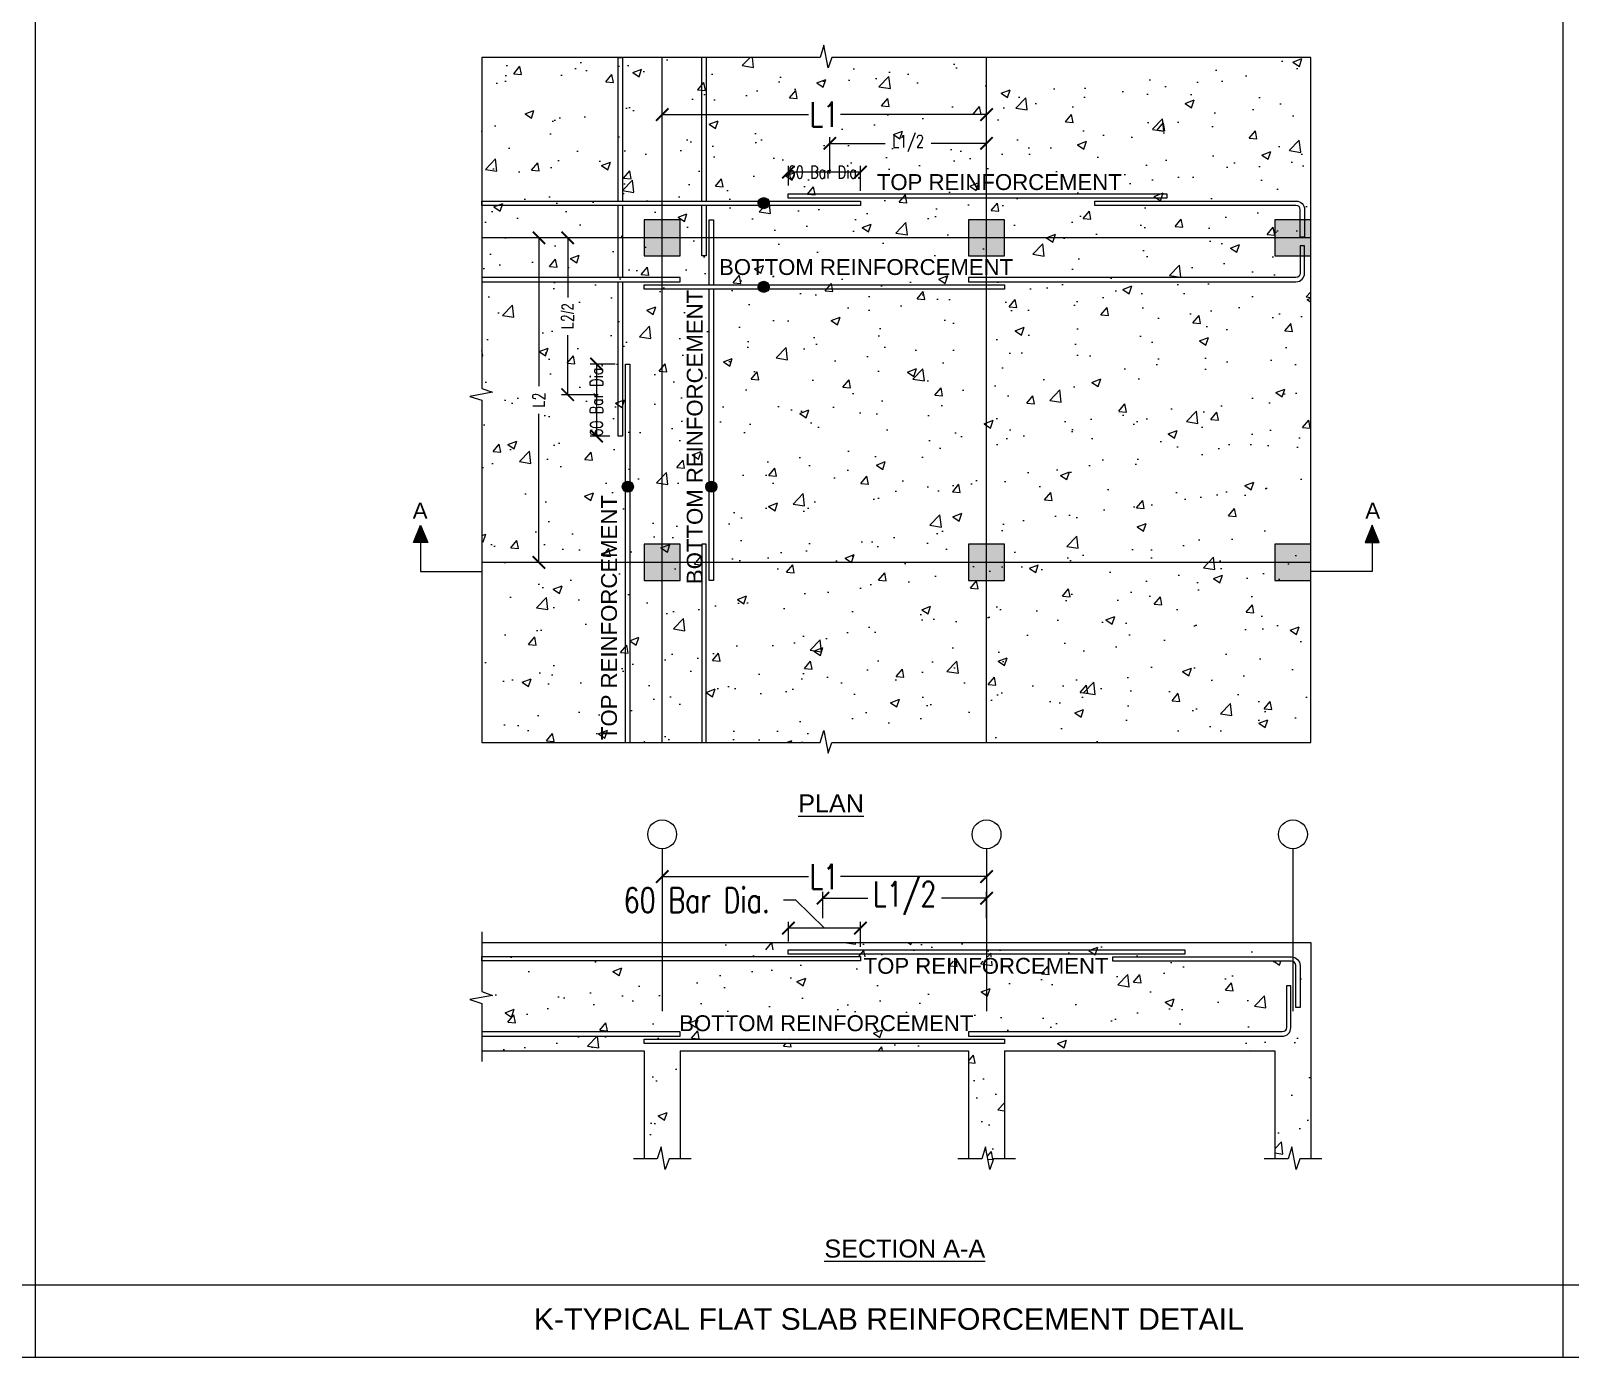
# Model space of a CAD drawing. Extents: x 166525 to 167198, y 178739 to 179747.
# Drawn here: x 166629.22 to 166641.6, y 179553.61 to 179564.26 of the extents above; entities that cross this region are included whole.
import ezdxf

# ---------------------------------------------------------------- set-up
doc = ezdxf.new("R2010")
doc.units = 0
doc.header["$MEASUREMENT"] = 0
doc.layers.get('0').update_dxf_attribs({"linetype": 'CONTINUOUS'})
doc.layers.get('DEFPOINTS').update_dxf_attribs({"linetype": 'CONTINUOUS'})
doc.layers.add('BEAM', color=6, linetype='CONTINUOUS', lineweight=13)
doc.layers.add('S-G-TEXT SUB TITLE', color=2, linetype='CONTINUOUS')
doc.styles.add('ARIAL', font='arial.ttf')
doc.styles.add('DIM', font='simplex.shx', dxfattribs={"width": 0.75})
doc.dimstyles.new('MUTASIM', dxfattribs={"dimscale": 0.9995, "dimtxt": 0.2, "dimasz": 0.1, "dimexe": 0.05, "dimexo": 0.12, "dimgap": 0.05, "dimtad": 0, "dimzin": 0, "dimdsep": 46, "dimtxsty": 'DIM', "dimblk": 'ARCHTICK', "dimcen": 0.09, "dimclrd": 35, "dimclre": 33, "dimclrt": 256, "dimazin": 0, "dimtfac": 1, "dimtofl": 0, "dimtmove": 1, "dimatfit": 3, "dimfxl": 0.18, "dimtolj": 1, "dimtzin": 0, "dimlwd": 13, "dimlwe": 9, "dimarcsym": 0})
pattern_1 = [(50, (166599.4718, 179553.13654), (0.738933, -0.064648), [0.077266, -0.849925]), (355, (166599.4718, 179553.13654), (-0.142943, 0.774917), [0.061813, -0.67994]), (100.451, (166599.5334, 179553.13116), (0.595992, 0.710265), [0.065666, -0.722325]), (46.1842, (166599.4718, 179553.3426), (1.099484, -0.170522), [0.1159, -1.274888]), (96.6356, (166599.5634, 179553.3284), (0.9629, 1.003547), [0.0985, -1.083487]), (351.184, (166599.4718, 179553.3426), (0.962902, 1.003545), [0.09272, -1.01991]), (21, (166599.57485, 179553.2911), (0.614943, -0.414784), [0.077266, -0.849925]), (326, (166599.57485, 179553.2911), (0.250666, 0.747058), [0.061813, -0.67994]), (71.4514, (166599.6261, 179553.2565), (0.865607, 0.332275), [0.065666, -0.722325]), (37.5, (166599.47182, 179553.13654), (0.0125272, 0.3429514), [0, -0.6716984, 0, -0.6902423, 0, -0.6825157]), (7.5, (166599.47182, 179553.13654), (0.2710175, 0.4063278), [0, -0.393541, 0, -0.6562453, 0, -0.2601286]), (327.5, (166599.2421, 179553.13654), (0.5499492, -0.0232355), [0, -0.257553, 0, -0.8035656, 0, -1.0662698]), (317.5, (166599.13907, 179553.13654), (0.600805, 0.1031287), [0, -0.334819, 0, -0.53365, 0, -0.757206])]

# ---------------------------------------------------------------- blocks, each defined once
blk = doc.blocks.new('_ARCHTICK')
at = {"color": 0, "linetype": 'ByBlock', "const_width": 0.15}
blk.add_lwpolyline([(-0.5, -0.5), (0.5, 0.5)], dxfattribs=at)
blk = doc.blocks.new('*D719')
at = {"layer": 'BEAM', "color": 33, "lineweight": 9, "transparency": 16777216}
for p, q in [((166635.314, 179563.02), (166635.314, 179563.177)), ((166635.893, 179562.976), (166635.893, 179563.177))]:
    blk.add_line(p, q, dxfattribs=at)
at = {"layer": 'BEAM', "color": 35, "lineweight": 13, "transparency": 16777216}
blk.add_line((166635.893, 179563.127), (166635.314, 179563.127), dxfattribs=at)
at = {"layer": 'DEFPOINTS', "color": 0, "transparency": 16777216}
for p in [(166635.314, 179563.127), (166635.314, 179562.9), (166635.893, 179562.856)]:
    blk.add_point(p, dxfattribs=at)
at = {"layer": 'BEAM', "color": 35, "lineweight": 13, "transparency": 16777216, "xscale": 0.09995000000000001, "yscale": 0.09995000000000001, "zscale": 0.09995000000000001, "rotation": 180}
blk.add_blockref('_ARCHTICK', (166635.314, 179563.127), dxfattribs=at)
at = {"layer": 'BEAM', "color": 35, "lineweight": 13, "transparency": 16777216, "xscale": 0.09995000000000001, "yscale": 0.09995000000000001, "zscale": 0.09995000000000001}
blk.add_blockref('_ARCHTICK', (166635.893, 179563.127), dxfattribs=at)
at = {"layer": 'BEAM', "transparency": 16777216, "insert": (166635.603, 179563.127), "char_height": 0.09995, "attachment_point": 5, "style": 'DIM'}
blk.add_mtext('\\A1;60 Bar Dia.', dxfattribs=at)
blk = doc.blocks.new('*D720')
at = {"layer": 'BEAM', "color": 35, "lineweight": 13, "transparency": 16777216}
for p, q in [((166634.3, 179563.59), (166635.475, 179563.59)), ((166636.907, 179563.59), (166635.732, 179563.59))]:
    blk.add_line(p, q, dxfattribs=at)
at = {"layer": 'BEAM', "color": 33, "lineweight": 9, "transparency": 16777216}
for p, q in [((166634.3, 179563.509), (166634.3, 179563.54)), ((166636.907, 179563.509), (166636.907, 179563.54))]:
    blk.add_line(p, q, dxfattribs=at)
at = {"layer": 'DEFPOINTS', "color": 0, "transparency": 16777216}
for p in [(166634.3, 179563.629), (166636.907, 179563.629), (166636.907, 179563.59)]:
    blk.add_point(p, dxfattribs=at)
at = {"layer": 'BEAM', "color": 35, "lineweight": 13, "transparency": 16777216, "xscale": 0.09995000000000001, "yscale": 0.09995000000000001, "zscale": 0.09995000000000001, "rotation": 180}
blk.add_blockref('_ARCHTICK', (166634.3, 179563.59), dxfattribs=at)
at = {"layer": 'BEAM', "color": 35, "lineweight": 13, "transparency": 16777216, "xscale": 0.09995000000000001, "yscale": 0.09995000000000001, "zscale": 0.09995000000000001}
blk.add_blockref('_ARCHTICK', (166636.907, 179563.59), dxfattribs=at)
at = {"layer": 'BEAM', "transparency": 16777216, "insert": (166635.603, 179563.59), "char_height": 0.1999, "attachment_point": 5, "style": 'DIM'}
blk.add_mtext('\\A1;L1', dxfattribs=at)
blk = doc.blocks.new('*D721')
at = {"layer": 'BEAM', "color": 33, "lineweight": 9, "transparency": 16777216}
for p, q in [((166635.647, 179563.115), (166635.647, 179563.408)), ((166636.907, 179563.115), (166636.907, 179563.408))]:
    blk.add_line(p, q, dxfattribs=at)
at = {"layer": 'BEAM', "color": 35, "lineweight": 13, "transparency": 16777216}
for p, q in [((166635.647, 179563.358), (166636.093, 179563.358)), ((166636.907, 179563.358), (166636.461, 179563.358))]:
    blk.add_line(p, q, dxfattribs=at)
at = {"layer": 'DEFPOINTS', "color": 0, "transparency": 16777216}
for p in [(166636.907, 179563.358), (166635.647, 179562.995), (166636.907, 179562.995)]:
    blk.add_point(p, dxfattribs=at)
at = {"layer": 'BEAM', "color": 35, "lineweight": 13, "transparency": 16777216, "xscale": 0.09995000000000001, "yscale": 0.09995000000000001, "zscale": 0.09995000000000001, "rotation": 180}
blk.add_blockref('_ARCHTICK', (166635.647, 179563.358), dxfattribs=at)
at = {"layer": 'BEAM', "color": 35, "lineweight": 13, "transparency": 16777216, "xscale": 0.09995000000000001, "yscale": 0.09995000000000001, "zscale": 0.09995000000000001}
blk.add_blockref('_ARCHTICK', (166636.907, 179563.358), dxfattribs=at)
at = {"layer": 'BEAM', "transparency": 16777216, "insert": (166636.277, 179563.358), "char_height": 0.1, "attachment_point": 5, "style": 'DIM'}
blk.add_mtext('\\A1;L1/2', dxfattribs=at)
blk = doc.blocks.new('*D722')
at = {"layer": 'BEAM', "color": 35, "lineweight": 13, "transparency": 16777216}
for p, q in [((166633.309, 179562.599), (166633.309, 179561.407)), ((166633.309, 179559.992), (166633.309, 179561.185))]:
    blk.add_line(p, q, dxfattribs=at)
at = {"layer": 'BEAM', "color": 33, "lineweight": 9, "transparency": 16777216}
for p, q in [((166633.39, 179562.599), (166633.359, 179562.599)), ((166633.39, 179559.992), (166633.359, 179559.992))]:
    blk.add_line(p, q, dxfattribs=at)
at = {"layer": 'DEFPOINTS', "color": 0, "transparency": 16777216}
for p in [(166633.27, 179562.599), (166633.309, 179562.599), (166633.27, 179559.992)]:
    blk.add_point(p, dxfattribs=at)
at = {"layer": 'BEAM', "color": 35, "lineweight": 13, "transparency": 16777216, "xscale": 0.09995000000000001, "yscale": 0.09995000000000001, "zscale": 0.09995000000000001}
for p, rotation in [((166633.309, 179562.599), 90), ((166633.309, 179559.992), 270)]:
    blk.add_blockref('_ARCHTICK', p, dxfattribs=dict(at, rotation=rotation))
at = {"layer": 'BEAM', "transparency": 16777216, "insert": (166633.309, 179561.296), "char_height": 0.09995, "attachment_point": 5, "rotation": 90, "style": 'DIM'}
blk.add_mtext('\\A1;{\\fArial|b0|i0|c238|p34;L}2', dxfattribs=at)
blk = doc.blocks.new('*D723')
at = {"layer": 'BEAM', "color": 33, "lineweight": 9, "transparency": 16777216}
for p, q in [((166633.784, 179562.599), (166633.49, 179562.599)), ((166633.784, 179561.339), (166633.49, 179561.339))]:
    blk.add_line(p, q, dxfattribs=at)
at = {"layer": 'BEAM', "color": 35, "lineweight": 13, "transparency": 16777216}
for p, q in [((166633.54, 179562.599), (166633.54, 179562.121)), ((166633.54, 179561.339), (166633.54, 179561.818))]:
    blk.add_line(p, q, dxfattribs=at)
at = {"layer": 'DEFPOINTS', "color": 0, "transparency": 16777216}
for p in [(166633.54, 179562.599), (166633.904, 179562.599), (166633.904, 179561.339)]:
    blk.add_point(p, dxfattribs=at)
at = {"layer": 'BEAM', "color": 35, "lineweight": 13, "transparency": 16777216, "xscale": 0.09995000000000001, "yscale": 0.09995000000000001, "zscale": 0.09995000000000001}
for p, rotation in [((166633.54, 179562.599), 90), ((166633.54, 179561.339), 270)]:
    blk.add_blockref('_ARCHTICK', p, dxfattribs=dict(at, rotation=rotation))
at = {"layer": 'BEAM', "transparency": 16777216, "insert": (166633.54, 179561.969), "char_height": 0.09995, "attachment_point": 5, "rotation": 90, "style": 'DIM'}
blk.add_mtext('\\A1;{\\fArial|b0|i0|c238|p34;L}2{\\fArial|b0|i0|c238|p34;/2}', dxfattribs=at)
blk = doc.blocks.new('*D724')
at = {"layer": 'BEAM', "color": 33, "lineweight": 9, "transparency": 16777216}
for p, q in [((166633.923, 179561.585), (166633.722, 179561.585)), ((166633.879, 179561.006), (166633.722, 179561.006))]:
    blk.add_line(p, q, dxfattribs=at)
at = {"layer": 'BEAM', "color": 35, "lineweight": 13, "transparency": 16777216}
blk.add_line((166633.772, 179561.585), (166633.772, 179561.006), dxfattribs=at)
at = {"layer": 'DEFPOINTS', "color": 0, "transparency": 16777216}
for p in [(166634.043, 179561.585), (166633.772, 179561.006), (166633.999, 179561.006)]:
    blk.add_point(p, dxfattribs=at)
at = {"layer": 'BEAM', "color": 35, "lineweight": 13, "transparency": 16777216, "xscale": 0.09995000000000001, "yscale": 0.09995000000000001, "zscale": 0.09995000000000001}
for p, rotation in [((166633.772, 179561.585), 90), ((166633.772, 179561.006), 270)]:
    blk.add_blockref('_ARCHTICK', p, dxfattribs=dict(at, rotation=rotation))
at = {"layer": 'BEAM', "transparency": 16777216, "insert": (166633.772, 179561.296), "char_height": 0.09995, "attachment_point": 5, "rotation": 90, "style": 'DIM'}
blk.add_mtext('\\A1;60 Bar Dia.', dxfattribs=at)
blk = doc.blocks.new('SUBTITLE')
at = {"lineweight": 0}
for tag, p in [('%%USUBTITLE', (13935941.075, 8347529.818)), ('20', (13935941.075, 8347529.418))]:
    blk.add_attdef(tag, p, '', height=0.2, dxfattribs=at)
blk = doc.blocks.new('*D725')
at = {"layer": 'BEAM', "color": 33, "lineweight": 9, "transparency": 16777216}
for p, q in [((166634.3, 179557.485), (166634.3, 179557.417)), ((166636.907, 179557.485), (166636.907, 179557.417))]:
    blk.add_line(p, q, dxfattribs=at)
at = {"layer": 'BEAM', "color": 35, "lineweight": 13, "transparency": 16777216}
for p, q in [((166634.3, 179557.467), (166635.475, 179557.467)), ((166636.907, 179557.467), (166635.732, 179557.467))]:
    blk.add_line(p, q, dxfattribs=at)
at = {"layer": 'DEFPOINTS', "color": 0, "transparency": 16777216}
for p in [(166634.3, 179557.605), (166636.907, 179557.605), (166636.907, 179557.467)]:
    blk.add_point(p, dxfattribs=at)
at = {"layer": 'BEAM', "color": 35, "lineweight": 13, "transparency": 16777216, "xscale": 0.09995000000000001, "yscale": 0.09995000000000001, "zscale": 0.09995000000000001, "rotation": 180}
blk.add_blockref('_ARCHTICK', (166634.3, 179557.467), dxfattribs=at)
at = {"layer": 'BEAM', "color": 35, "lineweight": 13, "transparency": 16777216, "xscale": 0.09995000000000001, "yscale": 0.09995000000000001, "zscale": 0.09995000000000001}
blk.add_blockref('_ARCHTICK', (166636.907, 179557.467), dxfattribs=at)
at = {"layer": 'BEAM', "transparency": 16777216, "insert": (166635.603, 179557.467), "char_height": 0.1999, "attachment_point": 5, "style": 'DIM'}
blk.add_mtext('\\A1;L1', dxfattribs=at)
blk = doc.blocks.new('*D726')
at = {"layer": 'BEAM', "color": 33, "lineweight": 9, "transparency": 16777216}
for p, q in [((166635.592, 179557.132), (166635.592, 179557.344)), ((166636.907, 179557.132), (166636.907, 179557.344))]:
    blk.add_line(p, q, dxfattribs=at)
at = {"layer": 'BEAM', "color": 35, "lineweight": 13, "transparency": 16777216}
for p, q in [((166635.592, 179557.294), (166635.953, 179557.294)), ((166636.907, 179557.294), (166636.546, 179557.294))]:
    blk.add_line(p, q, dxfattribs=at)
at = {"layer": 'DEFPOINTS', "color": 0, "transparency": 16777216}
for p in [(166636.907, 179557.294), (166635.592, 179557.012), (166636.907, 179557.012)]:
    blk.add_point(p, dxfattribs=at)
at = {"layer": 'BEAM', "color": 35, "lineweight": 13, "transparency": 16777216, "xscale": 0.09995000000000001, "yscale": 0.09995000000000001, "zscale": 0.09995000000000001, "rotation": 180}
blk.add_blockref('_ARCHTICK', (166635.592, 179557.294), dxfattribs=at)
at = {"layer": 'BEAM', "color": 35, "lineweight": 13, "transparency": 16777216, "xscale": 0.09995000000000001, "yscale": 0.09995000000000001, "zscale": 0.09995000000000001}
blk.add_blockref('_ARCHTICK', (166636.907, 179557.294), dxfattribs=at)
at = {"layer": 'BEAM', "transparency": 16777216, "insert": (166636.249, 179557.294), "char_height": 0.1999, "attachment_point": 5, "style": 'DIM'}
blk.add_mtext('\\A1;L1/2', dxfattribs=at)
blk = doc.blocks.new('*D736')
at = {"layer": 'BEAM', "color": 35, "lineweight": 13, "transparency": 16777216}
for p, q in [((166635.374, 179557.278), (166635.274, 179557.278)), ((166635.603, 179557.054), (166635.374, 179557.278)), ((166635.893, 179557.054), (166635.314, 179557.054))]:
    blk.add_line(p, q, dxfattribs=at)
at = {"layer": 'BEAM', "color": 33, "lineweight": 9, "transparency": 16777216}
for p, q in [((166635.314, 179556.946), (166635.314, 179557.104)), ((166635.893, 179556.903), (166635.893, 179557.104))]:
    blk.add_line(p, q, dxfattribs=at)
at = {"layer": 'DEFPOINTS', "color": 0, "transparency": 16777216}
for p in [(166635.314, 179557.054), (166635.314, 179556.826), (166635.893, 179556.783)]:
    blk.add_point(p, dxfattribs=at)
at = {"layer": 'BEAM', "color": 35, "lineweight": 13, "transparency": 16777216, "xscale": 0.09995000000000001, "yscale": 0.09995000000000001, "zscale": 0.09995000000000001, "rotation": 180}
blk.add_blockref('_ARCHTICK', (166635.314, 179557.054), dxfattribs=at)
at = {"layer": 'BEAM', "color": 35, "lineweight": 13, "transparency": 16777216, "xscale": 0.09995000000000001, "yscale": 0.09995000000000001, "zscale": 0.09995000000000001}
blk.add_blockref('_ARCHTICK', (166635.893, 179557.054), dxfattribs=at)
at = {"layer": 'BEAM', "transparency": 16777216, "insert": (166634.578, 179557.278), "char_height": 0.1999, "attachment_point": 5, "style": 'DIM'}
blk.add_mtext('\\A1;60 Bar Dia.', dxfattribs=at)

msp = doc.modelspace()

# ---------------------------------------------------------------- hatches: boundary and pattern name
at = {"layer": 'BEAM'}
h = msp.add_hatch(dxfattribs=at)
h.set_pattern_fill('AR-CONC', color=0, scale=0.004056, style=0)
h.set_pattern_definition(pattern_1)
h.paths.add_polyline_path([(166639.51432, 179564.04794), (166635.66305, 179564.04794), (166635.63323, 179563.9639), (166635.59883, 179564.146), (166635.56902, 179564.04794), (166632.85096, 179564.04794), (166632.85096, 179561.38833), (166632.93501, 179561.35851), (166632.75291, 179561.32411), (166632.85096, 179561.2943), (166632.85096, 179558.54344), (166635.56902, 179558.54344), (166635.59883, 179558.64149), (166635.63323, 179558.45939), (166635.66305, 179558.54344), (166639.51432, 179558.54344)])
h = msp.add_hatch(color=0, dxfattribs=at)
edge = h.paths.add_edge_path()
edge.add_arc((166635.11611, 179562.87776), 0.04463, 0, 360)
for points in [[(166634.44437, 179562.74425), (166634.15466, 179562.74425), (166634.15466, 179562.45453), (166634.44437, 179562.45453)], [(166637.05177, 179562.74425), (166636.76206, 179562.74425), (166636.76206, 179562.45453), (166637.05177, 179562.45453)], [(166639.51432, 179562.74425), (166639.2246, 179562.74425), (166639.2246, 179562.45453), (166639.51432, 179562.45453)], [(166632.35818, 179560.28986), (166632.41475, 179560.1517), (166632.30161, 179560.1517)], [(166640.0071, 179560.28986), (166639.95053, 179560.1517), (166640.06367, 179560.1517)], [(166634.44437, 179560.13685), (166634.15466, 179560.13685), (166634.15466, 179559.84714), (166634.44437, 179559.84714)], [(166637.05177, 179560.13685), (166636.76206, 179560.13685), (166636.76206, 179559.84714), (166637.05177, 179559.84714)], [(166639.51432, 179560.13685), (166639.2246, 179560.13685), (166639.2246, 179559.84714), (166639.51432, 179559.84714)]]:
    msp.add_hatch(color=0, dxfattribs=at).paths.add_polyline_path(points)
h = msp.add_hatch(color=0, dxfattribs=at)
edge = h.paths.add_edge_path()
edge.add_arc((166635.11611, 179562.20532), 0.04463, 0, 360)
h = msp.add_hatch(color=0, dxfattribs=at)
edge = h.paths.add_edge_path()
edge.add_arc((166634.02388, 179560.59906), 0.04463, -90, 270)
h = msp.add_hatch(color=0, dxfattribs=at)
edge = h.paths.add_edge_path()
edge.add_arc((166634.69424, 179560.59906), 0.04463, -90, 270)
h = msp.add_hatch(dxfattribs=at)
h.set_pattern_fill('AR-CONC', color=0, scale=0.004056, style=0)
h.set_pattern_definition(pattern_1)
h.paths.add_polyline_path([(166632.85096, 179556.84494), (166632.85096, 179556.543), (166632.93501, 179556.51319), (166632.75291, 179556.47879), (166632.85096, 179556.44898), (166632.85096, 179556.21917), (166634.44437, 179556.21917), (166634.44437, 179556.1844), (166632.85096, 179556.1844), (166632.85096, 179556.06852), (166634.15466, 179556.06852), (166634.15466, 179555.19939), (166634.26061, 179555.19939), (166634.29043, 179555.29744), (166634.32483, 179555.11534), (166634.35464, 179555.19939), (166634.44437, 179555.19939), (166634.44437, 179556.06852), (166636.76206, 179556.06852), (166636.76206, 179555.19939), (166636.86801, 179555.19939), (166636.89783, 179555.29744), (166636.93222, 179555.11534), (166636.96204, 179555.19939), (166637.05177, 179555.19939), (166637.05177, 179556.06852), (166639.2246, 179556.06852), (166639.2246, 179555.19939), (166639.33056, 179555.19939), (166639.36037, 179555.29744), (166639.39477, 179555.11534), (166639.42458, 179555.19939), (166639.51432, 179555.19939), (166639.51432, 179556.93765), (166636.90692, 179556.93765), (166636.90692, 179556.82177), (166639.35787, 179556.82177, -0.41421356), (166639.4274, 179556.75224), (166639.4274, 179556.41617), (166639.39264, 179556.41617), (166639.39264, 179556.75224, 0.41421356), (166639.35787, 179556.787), (166635.31351, 179556.787), (166635.31351, 179556.82177), (166636.90692, 179556.82177), (166636.90692, 179556.93765), (166634.29952, 179556.93765), (166634.29952, 179556.87971), (166635.89293, 179556.87971), (166635.89293, 179556.84494)])
h.paths.add_polyline_path([(166634.15466, 179556.16123), (166637.05177, 179556.16123), (166637.05177, 179556.12646), (166634.15466, 179556.12646)], flags=16)
h.paths.add_polyline_path([(166636.76206, 179556.21917), (166639.28313, 179556.21917, 0.41421356), (166639.31789, 179556.25393), (166639.31789, 179556.59), (166639.35266, 179556.59), (166639.35266, 179556.25393, -0.41421356), (166639.28313, 179556.1844), (166636.76206, 179556.1844)], flags=16)
h.paths.add_polyline_path([(166634.40372, 179556.19046), (166636.8341, 179556.19046), (166636.8341, 179556.38832), (166634.40372, 179556.38832)], flags=25)
h.paths.add_polyline_path([(166633.13106, 179556.65134), (166635.1658, 179556.65134), (166635.1658, 179556.8492), (166633.13106, 179556.8492)], flags=24)

# ---------------------------------------------------------------- linework, layer by layer
at = {"layer": 'BEAM', "color": 0}
for p, q in [((166629.26001, 179591.82623), (166629.26001, 179553.60608)), ((166641.53805, 179591.82623), (166641.53805, 179553.60608)), ((166635.56902, 179564.04794), (166632.85096, 179564.04794)), ((166632.85096, 179564.04794), (166632.85096, 179561.38833)), ((166634.29952, 179558.54344), (166634.29952, 179564.04794)), ((166635.59883, 179564.146), (166635.56902, 179564.04794)), ((166635.63323, 179563.9639), (166635.59883, 179564.146)), ((166635.66305, 179564.04794), (166635.63323, 179563.9639)), ((166639.51432, 179564.04794), (166635.66305, 179564.04794)), ((166636.90692, 179558.54344), (166636.90692, 179564.04794)), ((166639.51432, 179558.54344), (166639.51432, 179564.04794)), ((166639.51432, 179562.59939), (166632.85096, 179562.59939)), ((166632.93501, 179561.35851), (166632.75291, 179561.32411)), ((166632.75291, 179561.32411), (166632.85096, 179561.2943)), ((166632.85096, 179561.38833), (166632.93501, 179561.35851)), ((166632.85096, 179561.2943), (166632.85096, 179558.54344)), ((166639.51432, 179559.99199), (166632.85096, 179559.99199)), ((166635.56902, 179558.54344), (166635.59883, 179558.64149)), ((166635.59883, 179558.64149), (166635.63323, 179558.45939)), ((166632.85096, 179558.54344), (166635.56902, 179558.54344)), ((166635.63323, 179558.45939), (166635.66305, 179558.54344)), ((166635.66305, 179558.54344), (166639.51432, 179558.54344)), ((166634.29952, 179557.6909), (166634.29952, 179556.3855)), ((166636.90692, 179557.6909), (166636.90692, 179556.3855)), ((166639.36946, 179557.6909), (166639.36946, 179556.3855)), ((166632.85096, 179556.93765), (166639.51432, 179556.93765)), ((166639.51432, 179556.93765), (166639.51432, 179555.19939)), ((166632.85096, 179556.06852), (166634.15466, 179556.06852)), ((166634.15466, 179556.06852), (166634.15466, 179555.19939)), ((166634.44437, 179556.06852), (166636.76206, 179556.06852)), ((166634.44437, 179556.06852), (166634.44437, 179555.19939)), ((166636.76206, 179556.06852), (166636.76206, 179555.19939)), ((166637.05177, 179556.06852), (166639.2246, 179556.06852)), ((166637.05177, 179556.06852), (166637.05177, 179555.19939)), ((166639.2246, 179556.06852), (166639.2246, 179555.19939)), ((166665.54405, 179554.1855), (166615.94671, 179554.1855))]:
    msp.add_line(p, q, dxfattribs=at)
for points in [[(166665.54405, 179591.82623), (166615.94671, 179591.82623), (166615.94671, 179553.60608), (166665.54405, 179553.60608)], [(166635.31351, 179562.95284), (166638.35547, 179562.95284), (166638.35547, 179562.91807), (166635.31351, 179562.91807)], [(166632.85096, 179562.89489), (166635.89293, 179562.89489), (166635.89293, 179562.86013), (166632.85096, 179562.86013)], [(166634.44437, 179562.74425), (166634.15466, 179562.74425), (166634.15466, 179562.45453), (166634.44437, 179562.45453)], [(166637.05177, 179562.74425), (166636.76206, 179562.74425), (166636.76206, 179562.45453), (166637.05177, 179562.45453)], [(166639.51432, 179562.74425), (166639.2246, 179562.74425), (166639.2246, 179562.45453), (166639.51432, 179562.45453)], [(166634.15466, 179562.22277), (166637.05177, 179562.22277), (166637.05177, 179562.188), (166634.15466, 179562.188)], [(166632.35818, 179560.28986), (166632.41475, 179560.1517), (166632.30161, 179560.1517)], [(166640.0071, 179560.28986), (166639.95053, 179560.1517), (166640.06367, 179560.1517)], [(166634.44437, 179560.13685), (166634.15466, 179560.13685), (166634.15466, 179559.84714), (166634.44437, 179559.84714)], [(166637.05177, 179560.13685), (166636.76206, 179560.13685), (166636.76206, 179559.84714), (166637.05177, 179559.84714)], [(166639.51432, 179560.13685), (166639.2246, 179560.13685), (166639.2246, 179559.84714), (166639.51432, 179559.84714)], [(166635.31351, 179556.87971), (166638.50033, 179556.87971), (166638.50033, 179556.84494), (166635.31351, 179556.84494)], [(166632.85096, 179556.82649), (166635.89293, 179556.82649), (166635.89293, 179556.79172), (166632.85096, 179556.79172)], [(166634.15466, 179556.16123), (166637.05177, 179556.16123), (166637.05177, 179556.12646), (166634.15466, 179556.12646)]]:
    msp.add_lwpolyline(points, close=True, dxfattribs=at)
for points in [[(166633.94607, 179562.89489), (166633.94607, 179564.04794), (166633.98084, 179564.04794), (166633.98084, 179562.89489)], [(166634.6182, 179562.89489), (166634.6182, 179564.04794)], [(166634.65297, 179564.04794), (166634.65297, 179562.89489)], [(166633.94607, 179562.28071), (166633.94607, 179562.86013)], [(166633.98084, 179562.86013), (166633.98084, 179562.28071)], [(166634.65297, 179562.86013), (166634.65297, 179562.45453), (166634.6182, 179562.45453), (166634.6182, 179562.86013)], [(166634.67614, 179562.22277), (166634.67614, 179562.74425), (166634.71091, 179562.74425), (166634.71091, 179562.22277)], [(166632.85096, 179562.24594), (166634.44437, 179562.24594), (166634.44437, 179562.28071), (166632.85096, 179562.28071)], [(166633.98084, 179562.24594), (166633.98084, 179561.00598), (166633.94607, 179561.00598), (166633.94607, 179562.24594)], [(166634.71091, 179562.188), (166634.71091, 179560.2875), (166634.71091, 179559.84714), (166634.67614, 179559.84714), (166634.67614, 179560.2875), (166634.67614, 179562.188)], [(166634.00401, 179558.54344), (166634.00401, 179561.5854), (166634.03878, 179561.5854), (166634.03878, 179558.54344)], [(166632.35818, 179560.1517), (166632.35818, 179559.91887), (166632.85096, 179559.91887)], [(166634.65297, 179558.54344), (166634.65297, 179560.13685), (166634.6182, 179560.13685), (166634.6182, 179558.54344)], [(166640.0071, 179560.1517), (166640.0071, 179559.91887), (166639.51432, 179559.91887)], [(166632.85096, 179557.02457), (166632.85096, 179556.543), (166632.93501, 179556.51319), (166632.75291, 179556.47879), (166632.85096, 179556.44898), (166632.85096, 179555.98161)], [(166632.85096, 179556.1844), (166634.44437, 179556.1844), (166634.44437, 179556.21917), (166632.85096, 179556.21917)], [(166634.53129, 179555.19939), (166634.35464, 179555.19939), (166634.32483, 179555.11534), (166634.29043, 179555.29744), (166634.26061, 179555.19939), (166634.06775, 179555.19939)], [(166637.13869, 179555.19939), (166636.96204, 179555.19939), (166636.93222, 179555.11534), (166636.89783, 179555.29744), (166636.86801, 179555.19939), (166636.67515, 179555.19939)], [(166639.60123, 179555.19939), (166639.42458, 179555.19939), (166639.39477, 179555.11534), (166639.36037, 179555.29744), (166639.33056, 179555.19939), (166639.13769, 179555.19939)]]:
    msp.add_lwpolyline(points, dxfattribs=at)
for points, format in [([(166635.11611, 179558.54344, 0, 0.05055, 0), (166635.11611, 179558.69509, 0, 0, 0), (166635.11611, 179561.06596, 0, 0, 0), (166635.11611, 179561.06596, 0, 0, 0), (166635.11611, 179561.06596, 0, 0, 0), (166635.11611, 179563.89629, 0.05055, 0, 0), (166635.11611, 179564.04794, 0, 0, 0)], "xyseb"), ([(166639.46363, 179562.83212), (166639.46363, 179562.60518), (166639.42886, 179562.60518), (166639.42886, 179562.82536, 0.41421356), (166639.3941, 179562.86013), (166637.77605, 179562.86013), (166637.77605, 179562.89489), (166639.3941, 179562.89489, -0.41421356), (166639.46363, 179562.82536)], "xyb"), ([(166639.46363, 179562.30871), (166639.46363, 179562.53565), (166639.42886, 179562.53565), (166639.42886, 179562.31547, -0.41421356), (166639.3941, 179562.28071), (166636.76206, 179562.28071), (166636.76206, 179562.24594), (166639.3941, 179562.24594, 0.41421356), (166639.46363, 179562.31547)], "xyb"), ([(166632.85096, 179560.59906, 0, 0.05055, 0), (166633.00262, 179560.59906, 0, 0, 0), (166635.37349, 179560.59906, 0, 0, 0), (166635.37349, 179560.59906, 0, 0, 0), (166635.37349, 179560.59906, 0, 0, 0), (166639.36266, 179560.59906, 0.05055, 0, 0), (166639.51432, 179560.59906, 0, 0, 0)], "xyseb")]:
    msp.add_lwpolyline(points, format=format, dxfattribs=at)
for points in [[(166637.92091, 179556.82177), (166639.35787, 179556.82177, -0.41421356), (166639.4274, 179556.75224), (166639.4274, 179556.41617), (166639.39264, 179556.41617), (166639.39264, 179556.75224, 0.41421356), (166639.35787, 179556.787), (166637.92091, 179556.787)], [(166636.76206, 179556.1844), (166639.28313, 179556.1844, 0.41421356), (166639.35266, 179556.25393), (166639.35266, 179556.59), (166639.31789, 179556.59), (166639.31789, 179556.25393, -0.41421356), (166639.28313, 179556.21917), (166636.76206, 179556.21917)]]:
    msp.add_lwpolyline(points, format="xyb", close=True, dxfattribs=at)
for centre, radius in [((166635.11611, 179562.87776), 0.04463), ((166635.11611, 179562.20532), 0.04463), ((166634.02388, 179560.59906), 0.04463), ((166634.69424, 179560.59906), 0.04463), ((166634.29952, 179557.80679), 0.11588), ((166636.90692, 179557.80679), 0.11588), ((166639.36946, 179557.80679), 0.11588)]:
    msp.add_circle(centre, radius, dxfattribs=at)

# ---------------------------------------------------------------- block references
ref = msp.add_blockref('SUBTITLE', (-7908155.535, -4657184.48644), dxfattribs=dict(at, xscale=0.5794220055977348, yscale=0.5794220055977348, zscale=0.5794220055977348))
ref.add_attrib('%%USUBTITLE', '%%UPLAN', (166635.39281, 179557.9827), dxfattribs={"layer": 'S-G-TEXT SUB TITLE', "lineweight": 0, "height": 0.144856, "style": 'ARIAL'})
ref = msp.add_blockref('SUBTITLE', (-7908155.32501, -4657188.06277), dxfattribs=dict(at, xscale=0.5794220055977348, yscale=0.5794220055977348, zscale=0.5794220055977348))
ref.add_attrib('%%USUBTITLE', '%%USECTION A-A', (166635.6028, 179554.40636), dxfattribs={"layer": 'S-G-TEXT SUB TITLE', "lineweight": 0, "height": 0.1448555, "style": 'ARIAL'})

# ---------------------------------------------------------------- texts
at = {"layer": 'BEAM', "color": 3, "style": 'ARIAL'}
for s, p in [('TOP REINFORCEMENT', (166636.02492, 179562.98333)), ('BOTTOM REINFORCEMENT', (166634.75655, 179562.30073)), ('TOP REINFORCEMENT', (166635.91875, 179556.68649)), ('BOTTOM REINFORCEMENT', (166634.4367, 179556.22561))]:
    msp.add_text(s, height=0.1274728, dxfattribs=at).set_placement(p)
for s, p in [('BOTTOM REINFORCEMENT', (166634.62472, 179559.8173)), ('TOP REINFORCEMENT', (166633.93596, 179558.56381))]:
    msp.add_text(s, height=0.1274728, rotation=90, dxfattribs=at).set_placement(p)
at = {"layer": 'BEAM', "color": 0, "style": 'ARIAL'}
msp.add_text('A', height=0.12747, dxfattribs=at).set_placement((166632.29488, 179560.34379))
at = {"layer": 'BEAM', "color": 0, "style": 'ARIAL', "text_generation_flag": 2}
msp.add_text('A', height=0.12747, dxfattribs=at).set_placement((166640.0704, 179560.34379))
at = {"layer": 'BEAM', "color": 2, "style": 'ARIAL'}
msp.add_text('K-TYPICAL FLAT SLAB REINFORCEMENT DETAIL', height=0.1738266, dxfattribs=at).set_placement((166633.26823, 179553.82595))

# ---------------------------------------------------------------- dimensions: what is measured, and where the dimension line sits
at = {"layer": 'BEAM', "color": 0}
for base, p1, p2, text, picture, middle in [((166636.90692, 179563.5902), (166634.29952, 179563.62925), (166636.90692, 179563.62925), 'L1', '*D720', (166635.60322, 179563.5902)), ((166636.90692, 179557.46745), (166634.29952, 179557.60519), (166636.90692, 179557.60519), 'L1', '*D725', (166635.60322, 179557.46745)), ((166636.90692, 179557.29362), (166635.59157, 179557.01201), (166636.90692, 179557.01201), 'L1/2', '*D726', (166636.24925, 179557.29362))]:
    dim = msp.add_linear_dim(base=base, p1=p1, p2=p2, text=text, dimstyle='MUTASIM', dxfattribs=at)
    dim.commit()
    dim.dimension.update_dxf_attribs({"geometry": picture, "text_midpoint": middle})
dim = msp.add_linear_dim(base=(166636.90692, 179563.35843), p1=(166635.64697, 179562.99505), p2=(166636.90692, 179562.99505), text='L1/2', dimstyle='MUTASIM', override={"dimtxt": 0.1}, dxfattribs=at)
dim.commit()
dim.dimension.update_dxf_attribs({"geometry": '*D721', "text_midpoint": (166636.27694, 179563.35843)})
dim = msp.add_linear_dim(base=(166635.31351, 179563.12666), p1=(166635.89293, 179562.85616), p2=(166635.31351, 179562.89961), text='60 Bar Dia.', dimstyle='MUTASIM', override={"dimtxt": 0.1}, dxfattribs=at)
dim.commit()
dim.dimension.update_dxf_attribs({"geometry": '*D719', "text_midpoint": (166635.60322, 179563.12666), "dimtype": 160})
for base, p1, p2, text, picture, middle in [((166633.30871, 179562.59939), (166633.26966, 179559.99199), (166633.26966, 179562.59939), '{\\fArial|b0|i0|c238|p34;L}2', '*D722', (166633.30871, 179561.29569)), ((166633.54047, 179562.59939), (166633.90386, 179561.33944), (166633.90386, 179562.59939), '{\\fArial|b0|i0|c238|p34;L}2{\\fArial|b0|i0|c238|p34;/2}', '*D723', (166633.54047, 179561.96941))]:
    dim = msp.add_linear_dim(base=base, p1=p1, p2=p2, angle=90, text=text, dimstyle='MUTASIM', override={"dimtxt": 0.1}, dxfattribs=at)
    dim.commit()
    dim.dimension.update_dxf_attribs({"geometry": picture, "text_midpoint": middle})
dim = msp.add_linear_dim(base=(166633.77224, 179561.00598), p1=(166634.04275, 179561.5854), p2=(166633.99929, 179561.00598), angle=90, text='60 Bar Dia.', dimstyle='MUTASIM', override={"dimtxt": 0.1}, dxfattribs=at)
dim.commit()
dim.dimension.update_dxf_attribs({"geometry": '*D724', "text_midpoint": (166633.77224, 179561.29569), "dimtype": 160})
dim = msp.add_linear_dim(base=(166635.31351, 179557.05354), p1=(166635.89293, 179556.78303), p2=(166635.31351, 179556.82649), text='60 Bar Dia.', dimstyle='MUTASIM', dxfattribs=at)
dim.commit()
dim.dimension.update_dxf_attribs({"geometry": '*D736', "text_midpoint": (166635.22401, 179557.27842), "dimtype": 160})

doc.saveas('drawing.dxf')
